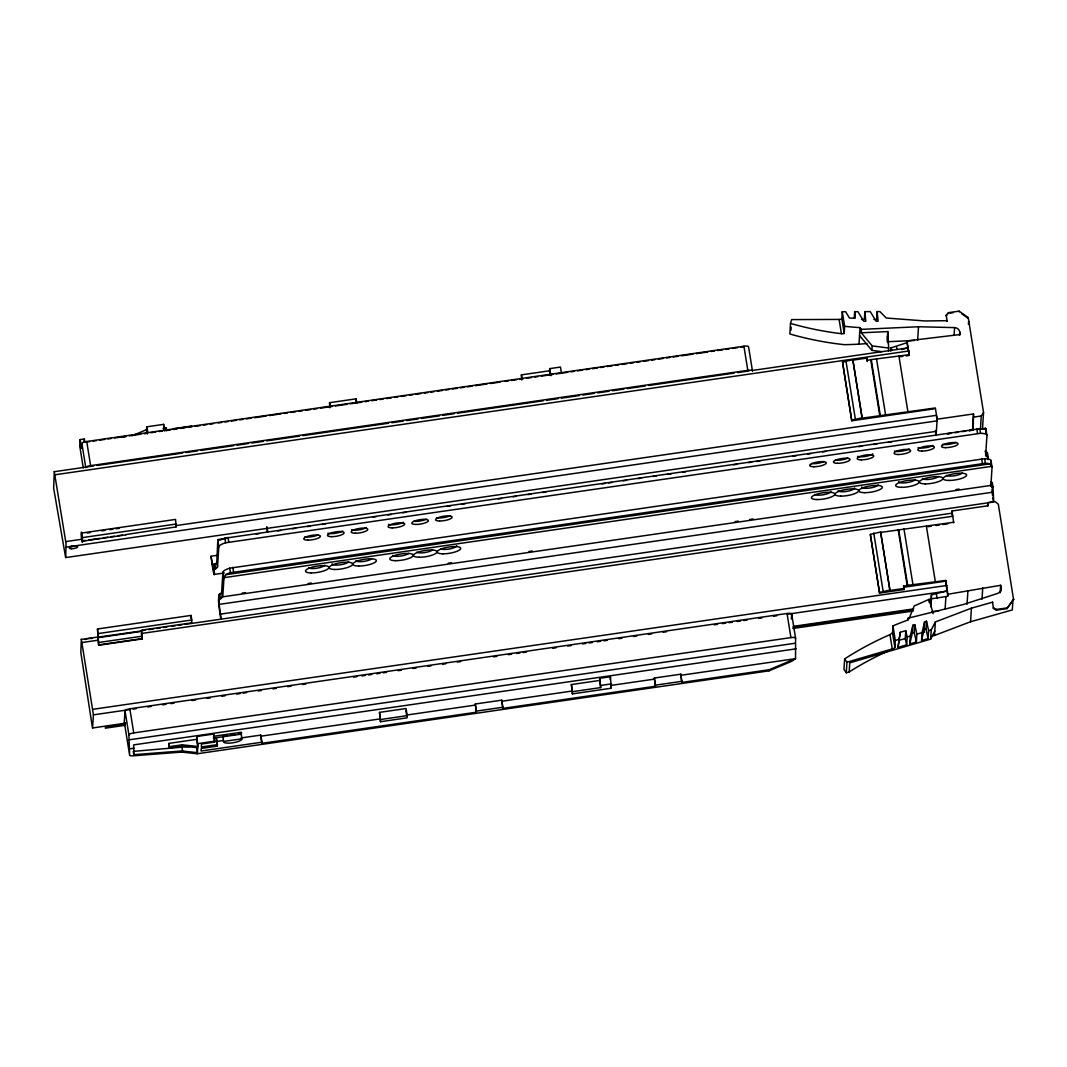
<?xml version="1.0" encoding="UTF-8"?>
<svg xmlns="http://www.w3.org/2000/svg" width="1067" height="1067" viewBox="0 0 1067 1067"><rect width="100%" height="100%" fill="white"/><g stroke="black" fill="none" stroke-linecap="round" stroke-linejoin="round"><path stroke-width="1.5" d="M65.701 557.427L66.061 543.677L54.257 471.534L53.67 488.259L65.647 557.588L936.266 431.348L935.972 430.388M93.429 714.85L81.319 639.266L80.825 652.511L92.522 728.134L93.429 714.85L129.654 709.595M219.602 599.227L220.496 598.694A13.338 3.521 -9.2 0 0 222.376 596.626L222.416 595.946L222.763 596.813L990.883 485.432L992.057 467.213L991.043 460.864A13.338 3.521 -9.2 0 0 984.654 458.703L229.712 568.178A13.338 3.521 -9.2 0 0 222.923 572.259L221.643 592.065A13.338 3.521 -9.2 0 1 219.762 594.119L218.855 594.652L219.282 605.402L221.136 619.02M990.803 481.977A13.338 3.521 -9.2 0 0 991.403 482.217L992.243 482.511L992.99 487.072L993.737 501.983M98.657 645.242L97.497 628.983L191.046 615.419L191.78 619.994L191.593 622.875L141.524 630.13L142.138 638.946L98.657 645.242L97.497 628.983M141.484 630.917L98.004 637.159M841.863 318.7A2.681 0.72 -0.5 0 1 839.115 319.433L791.674 319.593L790.514 323.408A309.39 297.84 3.7 0 0 841.41 333.691L841.943 333.744A2.694 0.734 6.9 0 0 843.984 333.544A2.601 0.707 6.5 0 0 844.21 333.291L841.85 318.7L842.276 311.724L845.624 311.711L849.532 318.113L855.321 318.099L854.68 311.684L857.948 311.671L863.803 321.274L865.804 321.26L864.844 311.644L870.259 311.631L876.114 321.234L878.114 321.22L877.167 311.604L879.888 311.591L886.304 318.033L925.102 320.967L947.149 320.687L947.109 321.407L946.256 315.178L948.55 312.658L959.086 311.137L968.222 317.606L983.547 412.556L982.494 428.814M844.21 333.291L844.637 326.302L842.276 311.724M892.772 649.003A304.388 293.025 3.7 0 0 849.172 671.93L846.278 672.77L846.958 662.207L892.265 648.909A2.681 0.68 -17.8 0 0 894.906 647.429L892.546 632.851L892.959 625.876A309.39 297.84 3.7 0 1 907.257 620.247L908.097 618.18L963.341 604.522L997.485 593.465A5.335 5.135 3.7 0 0 1001.033 587.824L1000.633 585.29L947.936 594.239L947.816 596.026L945.922 596.586L931.438 598.8L930.917 606.816M894.893 647.442L895.32 640.453L892.959 625.876M89.801 441.591L84.853 442.312L84.32 439.004L80.145 439.617L79.732 445.913L83.279 467.92M752.462 370.943L748.567 346.828A4.801 1.267 -9.2 0 0 743.912 346.215L86.72 441.511A4.801 1.267 -9.2 0 0 81.892 443.499L81.572 448.5L80.145 439.617M84.12 442.258L84.32 439.004M82.012 532.993C79.265 526.885 84.04 556.987 82.012 532.993L175.562 519.429L176.108 526.885L125.719 534.594M125.012 710.769L124.292 722.079L129.614 755.089L128.907 734.896L125.012 710.769A4.801 1.267 -9.2 0 1 129.841 708.795L787.033 613.485A4.801 1.267 -9.2 0 1 791.687 614.099L795.582 638.226L795.529 658.432A4.801 1.267 -9.2 0 1 795.448 658.672L792.114 661.087M146.406 430.948L146.899 426.8L163.651 424.373L164.571 430.068M241.049 737.951L260.788 735.096L261.935 742.205L201.076 751.021L201.25 748.434L217.295 746.113L216.254 737.524L217.401 744.633L201.343 746.967L201.53 743.992L214.707 742.085L213.627 734.056L196.861 736.483L196.675 739.351L169.013 743.366L169.466 747.914L182.15 746.073L197.742 747.714L197.422 752.662L181.83 750.981L133.788 754.676L133.668 744.886L796.155 648.816M163.598 425.293L163.651 424.373M166.185 429.321L166.292 427.84L163.078 428.307M169.466 747.914L169.013 743.366M129.761 755.409A4.801 1.267 -9.2 0 0 133.122 755.823L181.763 752.075L181.83 750.981M182.15 746.073L182.23 744.819L197.822 746.46L196.861 736.483M190.86 618.3L191.046 615.419M181.763 752.075L197.128 753.769L197.195 752.702M197.515 747.74L197.595 746.5M217.601 555.28L211.013 556.24L212.24 565.657A12.804 0.747 81.7 0 0 214.427 574.393L224.323 572.966M228.178 538.088L218.308 539.515A13.338 3.521 -9.2 0 0 217.801 540.516L216.801 562.096A13.338 3.521 -9.2 0 1 214.92 564.15L214.027 564.683L213.587 570.111L211.013 556.24M214.427 574.393L214.027 564.683M214.76 569.258L215.654 568.724A13.338 3.521 -9.2 0 0 217.535 566.67L218.828 546.864L217.801 540.516M218.855 594.652L218.522 599.787A12.804 0.747 81.7 0 0 220.269 615.432L220.789 618.687M213.627 734.056L214.707 742.085M222.763 596.813L223.937 578.607L222.923 572.259M217.295 746.113L217.401 744.633M260.788 735.096L260.708 736.217L380.252 718.878M681.906 682.413L680.759 675.304L795.448 658.672L769.134 669.756L681.906 682.413L680.839 674.184L654.351 678.025L655.431 686.254L502.864 708.368L501.783 700.152L475.295 703.993L476.375 712.209L261.855 743.326L261.935 742.205M356.791 403.113L356.111 398.845L329.543 402.686L329.863 407.754M355.965 401.059L356.111 398.845M379.505 712.383L380.506 721.705L407.074 717.851L407.221 715.637L406.074 708.528L379.505 712.383L380.506 721.705M476.375 712.209L475.295 703.993M561.375 372.756L560.468 367.061L549.705 368.622L549.572 370.782L521.403 374.877L521.723 379.932M502.864 708.368L501.783 700.152M599.534 680.466L571.365 684.561L572.365 693.883L611.284 688.242L610.431 676.758L599.667 678.305L600.681 687.588L572.512 691.669L572.365 693.883M600.681 687.588L599.667 678.305M610.231 679.666L610.431 676.758M655.431 686.254L654.351 678.025M680.759 675.304L680.839 674.184M790.514 323.408L789.833 333.971A309.39 297.84 3.7 0 0 844.357 344.668A371.769 329.063 -58.3 0 0 858.988 344.134A372.463 329.676 -58.3 0 0 866.991 343.561M197.128 753.769L769.067 670.836L769.134 669.756M790.994 330.156L791.194 327.142M791.367 618.967L791.687 614.099M854.267 317.966L854.68 311.684M935.332 430.641L936.106 435.456L937.159 419.198L935.346 407.967L862.149 418.171L852.813 359.712L842.53 362.1L851.773 420.785L934.239 408.821M858.988 344.134L860.055 327.622A309.39 297.84 3.7 0 1 844.637 326.302M888.491 351.056L888.678 348.069L872.192 345.908L861.269 332.797L861.496 329.356L860.055 327.622M864.844 311.644L864.337 319.5L861.576 319.513M892.546 632.851L889.971 634.652A309.39 297.84 3.7 0 0 844.637 658.899L843.957 669.462L846.278 672.77M862.149 418.171L852.813 359.712M849.172 671.93L849.759 662.847L930.651 639.12L934.785 631.064M881.795 351.683L871.899 350.389L872.192 345.908M877.167 311.604L876.647 319.46L873.886 319.473M887.184 340.32L887.744 331.584L861.269 332.797M890.745 351.096L890.958 347.895L906.95 342.707L907.057 340.92L960.167 334.518L959.753 331.984A5.335 5.135 3.7 0 0 954.592 327.609L918.514 326.742L861.496 329.356M904.002 588.424L889.945 590.464L880.608 532.006L870.325 534.394L879.568 593.079L904.069 589.531L903.629 586.143L907.684 585.343L945.709 580.461L947.936 594.239M889.945 590.464L880.608 532.006M906.016 355.871L909.244 355.404L907.057 340.92M917.647 340.333L918.514 326.742M898.014 647.376L900.228 632.304L905.75 630.677L907.163 636.986L906.657 644.841L898.014 647.376L900.228 632.304M906.657 644.841L905.243 638.533L905.75 630.677M907.937 620.474L908.097 618.18M909.778 643.921L910.284 636.065L912.845 625.249L914.752 624.688L916.873 634.131L916.366 641.987L909.778 643.921L912.325 633.104L912.845 625.249M916.366 641.987L914.246 632.544L914.752 624.688M921.541 640.48L922.048 632.624L924.596 621.794L926.516 621.234L928.637 630.69L928.13 638.546L921.541 640.48L924.089 629.65L924.596 621.794M928.13 638.546L926.009 629.09L926.516 621.234M946.256 315.178L946.216 315.899L948.55 312.658M929.024 602.268L929.21 599.281L914.152 606.016L909.017 618.78M945.709 580.461L946.989 590.945L931.411 594.839L930.757 604.922L930.251 601.655M930.651 639.12L931.251 629.917L935.346 621.954L971.437 608.163L992.563 602.175L993.404 608.417L996.391 610.164L1006.928 608.643L1013.65 599.147L1006.928 608.643M932.024 636.065L934.505 635.465L935.346 621.954M954.111 335.091L954.592 327.609M959.046 311.857L959.086 311.137M959.54 335.385L959.753 331.984M945.109 609.177L945.922 596.586M951.751 514.254L951.964 511L988.335 505.731L987.829 502.61L995.071 501.557L998.325 504.198L1013.61 599.867M968.222 317.606L968.182 318.326L961.66 313.698M968.423 324.355L968.636 321.14M937.159 419.198L973.517 413.929L972.464 430.174L969.303 430.641M973.184 430.054L973.517 413.929M967.049 604.335L967.889 591.331M980.426 429.001L981.267 415.997L983.547 412.556M934.505 635.465L970.557 621.754L971.437 608.163M985.695 432.442L985.921 429.121A13.338 3.521 -9.2 0 0 985.535 428.267L977.292 429.454M985.921 429.121L986.935 435.469L985.655 455.276A13.338 3.521 -9.2 0 0 987.308 456.823L988.149 457.116L987.989 459.677M987.615 505.865L987.829 502.61M982.013 599.254L982.747 587.89M990.709 465.826L991.043 460.864M991.91 487.646L992.243 482.511M992.523 602.895L992.563 602.175M993.404 608.417L993.457 607.697L996.431 609.444L1006.968 607.923M996.391 610.164L996.431 609.444M1000.139 592.799L1000.633 585.29M1000.819 591.225L1001.033 587.824M1012.943 600.281L1012.316 609.937L970.557 621.754M851.773 420.785L842.53 362.1M879.568 593.079L870.325 534.394M901.735 349.603L907.817 347.762L906.95 342.707M852.786 360.139L866.844 358.099L867.284 361.486L867.204 360.379L871.259 359.579L909.284 354.697M880.582 532.433L953.778 522.243M132.348 435.643L146.486 429.694M769.067 670.836L790.9 661.647M851.893 420.131L862.176 417.731M879.688 592.425L889.971 590.024M218.308 539.515A16.512 3.908 -7.4 0 0 220.042 540.182A13.338 3.521 -9.2 0 1 224.87 538.221L979.813 428.747A13.338 3.521 -9.2 0 1 984.481 429.334A16.512 3.908 -7.4 0 0 985.521 428.267M218.828 546.864A13.338 3.521 -9.2 0 1 225.617 542.783L980.56 433.309A13.338 3.521 -9.2 0 1 986.935 435.469M223.937 578.607A13.338 3.521 -9.2 0 1 224.443 577.607A16.512 11.537 -11.5 0 1 225.617 574.726A13.338 3.521 -9.2 0 1 230.445 572.752L985.388 463.278A13.338 3.521 -9.2 0 1 990.056 463.865A16.512 11.537 -11.5 0 1 991.67 466.359A13.338 3.521 -9.2 0 1 992.057 467.213M912.325 633.104L914.246 632.544M924.089 629.65L926.009 629.09M895.32 640.453L898.521 639.52M907.163 636.986L910.284 636.065M916.873 634.131L922.048 632.624M928.637 630.69L931.251 629.917M899.721 640.16L905.243 638.533M950.017 313.165L953.018 312.724M191.526 426.066L173.134 428.747A9.336 2.467 -9.2 0 0 173.361 429.521M93.096 441.111L96.39 440.631M99.684 440.151L104.633 439.444M107.927 438.964L111.221 438.484M114.516 438.003L126.053 436.336M129.347 435.856L140.884 434.189M144.178 433.709L147.473 433.229M150.78 432.749L155.715 432.028M159.01 431.548L162.304 431.081M165.612 430.601L170.547 429.881M173.841 429.401L177.149 428.921M180.443 428.454L185.378 427.734M188.672 427.253L191.98 426.773M195.274 426.293L200.209 425.586M203.504 425.106L206.811 424.626M210.106 424.146L213.4 423.666M218.335 422.945L221.643 422.479M224.937 421.998L228.231 421.518M231.526 421.038L236.474 420.318M239.768 419.851L243.063 419.371M246.357 418.891L251.305 418.171M254.6 417.69L266.136 416.023M269.431 415.543L280.968 413.876M284.262 413.396L287.556 412.916M290.851 412.436L295.799 411.715M299.093 411.235L302.388 410.768M305.682 410.288L310.63 409.568M313.925 409.088L317.219 408.608M320.513 408.141L332.05 406.46M335.345 405.98L346.882 404.313M350.176 403.833L361.713 402.166M365.007 401.685L368.302 401.205M371.609 400.725L376.544 400.005M379.839 399.538L383.133 399.058M386.441 398.578L391.376 397.858M394.67 397.377L397.964 396.897M401.272 396.431L406.207 395.71M409.501 395.23L412.796 394.75M416.103 394.27L421.038 393.563M424.333 393.083L427.64 392.603M430.935 392.123L434.229 391.642M437.523 391.162L442.472 390.455M445.766 389.975L449.06 389.495M452.355 389.015L457.303 388.295M460.597 387.828L463.892 387.348M467.186 386.868L472.134 386.147M475.429 385.667L486.965 384M490.26 383.52L500.143 382.093M505.091 381.372L508.385 380.892M511.68 380.412L516.628 379.692M519.922 379.225L523.217 378.745M526.511 378.265L531.459 377.545M534.754 377.064L538.048 376.584M541.342 376.118L552.879 374.437M556.174 373.957L567.711 372.29M571.005 371.809L574.299 371.329M577.594 370.849L582.542 370.142M585.836 369.662L589.131 369.182M592.425 368.702L597.373 367.982M600.668 367.515L603.962 367.035M607.256 366.555L612.205 365.834M615.499 365.354L618.793 364.887M622.088 364.407L627.036 363.687M630.33 363.207L633.625 362.727M636.932 362.247L640.227 361.78M643.521 361.3L648.456 360.579M651.764 360.099L655.058 359.619M658.352 359.152L663.287 358.432M666.595 357.952L669.889 357.472M673.184 356.992L678.132 356.285M681.426 355.804L692.963 354.124M696.258 353.644L707.794 351.977M711.089 351.496L714.383 351.016M717.678 350.55L722.626 349.829M725.92 349.349L729.214 348.869M732.509 348.389L737.457 347.669M740.751 347.202L744.046 346.722M122.838 437.03L125.999 436.563M81.892 443.499L85.787 467.626A4.801 1.267 -9.2 0 1 90.615 465.639L747.794 370.342A4.801 1.267 -9.2 0 1 752.408 370.756M54.204 471.707L93.723 465.972M97.017 465.492L182.644 453.075M185.938 452.595L197.462 450.928M200.756 450.447L233.686 445.673M236.981 445.192L248.504 443.525M251.799 443.045L263.322 441.378M266.617 440.898L299.547 436.123M302.841 435.643L388.468 423.226M391.762 422.759L403.286 421.078M406.58 420.598L418.104 418.931M421.398 418.451L439.511 415.823M442.805 415.356L454.329 413.676M457.623 413.196L543.25 400.779M546.544 400.312L558.068 398.631M561.362 398.164L579.474 395.537M582.769 395.057L594.292 393.376M597.587 392.909L609.11 391.229M612.405 390.762L623.942 389.082M627.223 388.601L645.348 385.987M648.629 385.507L734.256 373.09M737.55 372.61L749.074 370.943M752.368 370.462L907.764 347.922M54.977 474.788L909.111 350.936M899.561 356.805L902.789 356.338M87.214 532.98L90.442 532.513M101.712 530.873L104.926 530.406M109.768 529.712L112.982 529.245M116.21 528.779L119.424 528.312M82.746 537.568L176.295 524.004M65.754 541.583L82.239 539.195M176.228 525.564L936.373 415.33L936.586 416.73L936.986 420.878L66.367 547.118M82.239 540.889L85.453 540.422M88.681 539.955L99.951 538.328M103.166 537.861L107.994 537.154M111.221 536.688L114.436 536.221M117.663 535.754L122.492 535.06M82.519 541.169L125.999 534.86M974.024 417.05L981.267 415.997M256.173 534.02L259.468 533.553M277.58 530.926L280.861 530.446M292.398 528.779L295.679 528.298M307.216 526.631L310.497 526.151M322.034 524.471L325.315 524.004M373.063 517.082L376.358 516.601M387.881 514.921L391.176 514.454M402.699 512.774L405.993 512.307M447.153 506.332L450.447 505.851M461.971 504.184L465.265 503.704M498.196 498.929L501.49 498.449M513.014 496.782L516.308 496.302M527.832 494.635L531.126 494.154M542.65 492.487L545.944 492.007M601.921 483.885L605.216 483.418M608.497 482.938L611.791 482.457M623.315 480.79L626.609 480.31M638.133 478.643L641.427 478.163M652.951 476.482L656.245 476.015M667.769 474.335L671.063 473.868M682.587 472.188L685.881 471.707M733.629 464.785L736.924 464.318M748.447 462.638L751.742 462.158M756.676 461.451L759.971 460.971M792.901 456.196L796.195 455.716M807.719 454.049L811.013 453.568M822.537 451.901L825.831 451.421M858.762 446.646L862.043 446.166M873.58 444.499L876.861 444.019M888.398 442.352L891.679 441.871M947.656 433.749L950.95 433.282M962.474 431.602L965.768 431.121M969.063 430.655L972.357 430.174M947.176 433.856L950.337 433.389M955.072 432.709L958.246 432.242M212.32 564.363L217.268 563.643M225.617 574.726L990.056 463.865M224.443 577.607L991.67 466.359M242.196 593.079L245.49 592.598M308.136 583.516L311.431 583.035M448.233 563.203L451.541 562.722M529.005 551.492L532.3 551.012M735.043 521.616L738.351 521.136M749.888 519.456L753.182 518.975M955.925 489.58L959.22 489.099M219.269 604.362L992.657 492.207M220.349 614.139L992.097 502.224M98.231 633.558L191.78 619.994M81.265 639.426L97.737 637.039M142.204 630.597L145.485 630.117M148.78 629.637L153.728 628.93M157.022 628.45L160.317 627.97M163.611 627.489L166.905 627.009M171.84 626.302L175.135 625.822M178.429 625.342L181.723 624.862M185.018 624.382L951.884 513.187L952.658 516.281L141.391 633.491M98.031 637.679L141.511 631.371M82.039 642.521L98.524 640.133M98.537 642.507L142.018 636.212M98.684 644.881L142.164 638.586M927.943 526.685L931.238 526.204M936.186 525.484L939.48 525.004M942.788 524.524L947.736 523.817M904.069 589.531L903.709 587.25L945.669 581.155M92.816 709.315L946.949 585.45M132.948 709.128L136.243 708.648M147.766 706.981L151.061 706.501M162.584 704.82L165.878 704.353M170.827 703.633L174.121 703.153M192.233 700.526L195.528 700.045M207.051 698.378L210.346 697.898M221.869 696.231L225.164 695.751M236.687 694.083L239.982 693.603M243.276 693.123L246.57 692.643M258.094 690.976L261.388 690.496M272.912 688.829L276.206 688.348M287.73 686.681L291.024 686.201M302.548 684.534L305.842 684.054M353.604 677.132L356.885 676.651M361.833 675.931L365.127 675.451M368.422 674.984L371.716 674.504M376.651 673.784L379.945 673.304M383.24 672.824L386.534 672.357M398.058 670.676L401.352 670.196M412.876 668.529L416.17 668.049M427.694 666.382L430.988 665.901M442.512 664.234L445.806 663.754M457.33 662.087L460.624 661.607M493.568 656.832L496.849 656.352M508.385 654.685L511.68 654.204M516.615 653.484L519.909 653.004M523.203 652.537L526.498 652.057M552.839 648.229L556.134 647.762M567.657 646.082L570.952 645.615M582.475 643.934L585.77 643.454M589.064 642.988L592.358 642.507M597.293 641.787L600.588 641.307M603.882 640.827L607.176 640.36M618.7 638.68L621.994 638.213M633.531 636.532L636.812 636.052M648.349 634.385L651.644 633.905M663.167 632.238L666.462 631.757M714.21 624.835L717.504 624.355M722.439 623.635L725.733 623.168M729.028 622.688L732.322 622.208M737.257 621.487L740.551 621.021M743.846 620.541L747.14 620.06M758.664 618.393L761.958 617.913M773.495 616.233L776.776 615.766M788.313 614.085L946.989 591.078L947.816 596.026M92.589 727.961L125.559 723.186M793.368 626.342L913.739 608.884M125.186 724.013L105.406 726.88L105.313 728.174L125.106 725.307M792.954 627.183L913.312 609.724M792.874 628.476L913.232 611.018M128.907 734.896A4.801 1.267 -9.2 0 1 133.735 732.909L790.914 637.613A4.801 1.267 -9.2 0 1 795.582 638.226M128.587 739.898L795.248 643.228M213.493 736.297L241.489 732.229L241.369 734.109L213.373 738.164M130.027 748.794L134.202 748.18M227.364 735.723L222.763 736.39L223.59 741.472A9.336 2.467 -9.2 0 0 232.606 742.832A9.336 2.467 -9.2 0 0 241.982 738.804L241.169 733.723L238.101 734.176M230.432 735.283L235.033 734.616M169.546 746.66L182.23 744.819M198.009 743.606L214.774 741.165M600.828 685.427L611.578 683.867M216.374 741.525L222.95 740.578M223.59 741.472L241.982 738.804M133.788 754.676L133.255 751.381L189.953 746.473M406.447 715.077L475.228 705.1M501.717 701.259L572.259 691.029M611.631 685.321L654.284 679.145M380.652 719.491L407.221 715.637M476.442 711.102L502.93 707.261M655.498 685.134L681.986 681.306M932.211 611.524L938.613 611.138M887.09 341.733L914.419 340.48M985.495 451.728A13.338 3.521 -9.2 0 0 986.575 452.248L987.415 452.541L988.149 457.116M990.496 485.245A13.338 3.521 -9.2 0 0 992.137 486.792L992.99 487.072M859.535 335.545L871.899 350.389M844.637 658.899L846.958 662.207M907.817 347.762L909.244 355.404M990.536 484.565L990.883 485.432M890.958 347.895L891.772 350.416M929.21 599.281L933.091 613.685M985.908 453.382L985.455 450.647L985.628 453.515M986.575 452.248L987.308 456.823M991.403 482.217L992.137 486.792M979.813 428.747L980.56 433.309M984.654 458.703L985.388 463.278M976.785 428.707L977.532 433.269M981.627 458.663L982.36 463.238M951.964 511L953.711 522.79M898.947 356.191L907.937 411.942M926.383 526.218L935.372 581.955M896.507 346.602L896.974 349.509M936.439 594.106L937.146 598.467M876.514 358.819L885.517 414.556M903.949 528.832L912.939 584.583M871.259 359.579L880.262 415.33M898.694 529.592L907.684 585.343M870.779 359.859L879.768 415.61M898.214 529.872L907.203 585.623M866.844 358.099L867.204 360.379M839.115 319.433L841.41 333.691M845.931 360.699L855.294 418.731M873.726 533.007L883.089 591.025M889.971 634.652L892.265 648.909M743.912 346.215L747.794 370.342M787.033 613.485L790.914 637.613M610.831 685.401L611.284 688.242M549.705 368.622L550.852 375.731M549.572 370.782L550.265 375.05M521.403 374.877L522.096 379.132M571.365 684.561L572.512 691.669M405.927 710.742L406.607 715.01M329.543 402.686L330.236 406.954M267.003 527.205L267.764 531.926M266.67 526.925L267.43 531.646M260.935 737.63L261.855 743.326M227.965 537.288L228.698 541.863M232.793 567.257L233.54 571.832M224.87 538.221L225.617 542.783M229.712 568.178L230.445 572.752M216.801 562.096L217.535 566.67M221.643 592.065L222.376 596.626M214.92 564.15L215.654 568.724M219.762 594.119L220.496 598.694M166.292 427.84L166.745 430.681M163.825 426.707L164.518 430.975M175.615 523.844L176.108 526.885M146.899 426.8L147.82 432.495M146.713 429.668L147.406 433.936M196.675 739.351L197.822 746.46M196.501 746.98L197.422 752.662M182.03 747.62L182.604 751.115M142.138 638.946L141.418 633.865M86.72 441.511L90.615 465.639M129.841 708.795L133.735 732.909M903.629 586.143L903.709 587.25M887.744 331.584L888.678 348.069M887.464 336.065L887.837 342.654M931.411 594.839L931.438 598.8M85.053 639.573A4.268 1.134 -9.2 0 1 87.187 638.84M88.494 638.6A4.268 1.134 -9.2 0 1 91.869 638.573M924.556 632.278A5.242 5.042 3.7 0 1 923.702 631.757M241.169 733.723A9.336 2.467 -9.2 0 1 240.822 734.589M223.483 737.484A9.336 2.467 -9.2 0 1 222.763 736.804M125.239 722.732A4.801 1.267 -9.2 0 1 124.426 722.386M830.913 491.42A8.403 2.214 -9.2 0 1 823.764 494.675A8.403 2.214 -9.2 0 1 814.668 494.461M408.848 553.32A8.403 2.214 -9.2 0 1 400.205 556.12A8.403 2.214 -9.2 0 1 392.776 555.307M371.956 558.668A8.403 2.214 -9.2 0 1 363.313 561.469A8.403 2.214 -9.2 0 1 355.885 560.655M348.576 561.709A8.403 2.214 -9.2 0 1 339.599 564.91A8.403 2.214 -9.2 0 1 332.09 563.749M324.861 565.15A8.403 2.214 -9.2 0 1 317.179 568.151A8.403 2.214 -9.2 0 1 308.736 567.831M456.729 545.677A8.403 2.214 -9.2 0 1 450.234 548.811A8.403 2.214 -9.2 0 1 440.964 548.985M432.562 549.878A8.403 2.214 -9.2 0 1 424.573 552.586A8.403 2.214 -9.2 0 1 416.784 552.159M854.627 487.979A8.403 2.214 -9.2 0 1 846.825 491.353A8.403 2.214 -9.2 0 1 838.102 490.727M962.207 473.068A8.403 2.214 -9.2 0 1 954.218 475.789A8.403 2.214 -9.2 0 1 946.429 475.362M938.493 476.509A8.403 2.214 -9.2 0 1 929.85 479.31A8.403 2.214 -9.2 0 1 922.422 478.496M915.113 479.563A8.403 2.214 -9.2 0 1 906.136 482.751A8.403 2.214 -9.2 0 1 898.627 481.604M878.221 484.911A8.403 2.214 -9.2 0 1 869.245 488.099A8.403 2.214 -9.2 0 1 861.736 486.952M993.35 501.343A12.804 0.747 81.7 0 1 992.79 497.382M992.55 495.461A12.804 0.747 81.7 0 1 991.937 489.3M74.343 545.811A4.268 1.134 -9.2 0 1 71.142 546.211M80.692 446.566A4.801 1.267 -9.2 0 1 79.878 446.233M824.164 461.491A8.403 2.214 -9.2 0 1 811.56 463.585M403.246 522.23A8.403 2.214 -9.2 0 1 395.777 524.537A8.403 2.214 -9.2 0 1 388.455 524.377M366.354 527.578A8.403 2.214 -9.2 0 1 358.885 529.886A8.403 2.214 -9.2 0 1 351.563 529.725M342.64 531.019A8.403 2.214 -9.2 0 1 335.171 533.327A8.403 2.214 -9.2 0 1 327.849 533.167M318.233 534.86A8.403 2.214 -9.2 0 1 304.802 536.808M449.981 515.748A8.403 2.214 -9.2 0 1 436.55 517.695M426.267 519.189A8.403 2.214 -9.2 0 1 413.663 521.283M847.878 458.05A8.403 2.214 -9.2 0 1 835.274 460.144M955.912 442.392A8.403 2.214 -9.2 0 1 942.481 444.339M932.891 445.419A8.403 2.214 -9.2 0 1 925.422 447.74A8.403 2.214 -9.2 0 1 918.1 447.566M909.177 448.86A8.403 2.214 -9.2 0 1 901.708 451.168A8.403 2.214 -9.2 0 1 894.386 451.008M872.806 453.808A8.403 2.214 -9.2 0 1 865.47 456.423A8.403 2.214 -9.2 0 1 857.495 456.356M817.095 499.543A11.87 3.134 -9.2 0 0 834.874 494.221A11.87 3.134 -9.2 0 0 817.455 493.994A11.87 3.134 -9.2 0 0 817.095 499.543M395.497 560.682A11.87 3.134 -9.2 0 0 413.262 555.36A11.87 3.134 -9.2 0 0 395.857 555.133A11.87 3.134 -9.2 0 0 395.497 560.682M358.605 566.03A11.87 3.134 -9.2 0 0 376.371 560.708A11.87 3.134 -9.2 0 0 358.965 560.482A11.87 3.134 -9.2 0 0 358.605 566.03M334.891 569.471A11.87 3.134 -9.2 0 0 352.657 564.15A11.87 3.134 -9.2 0 0 335.238 563.923A11.87 3.134 -9.2 0 0 334.891 569.471M311.164 572.912A11.87 3.134 -9.2 0 0 328.943 567.591A11.87 3.134 -9.2 0 0 311.524 567.364A11.87 3.134 -9.2 0 0 311.164 572.912M442.925 553.813A11.87 3.134 -9.2 0 0 460.691 548.478A11.87 3.134 -9.2 0 0 443.285 548.251A11.87 3.134 -9.2 0 0 442.925 553.813M419.211 557.241A11.87 3.134 -9.2 0 0 436.977 551.919A11.87 3.134 -9.2 0 0 419.571 551.692A11.87 3.134 -9.2 0 0 419.211 557.241M840.809 496.115A11.87 3.134 -9.2 0 0 858.588 490.78A11.87 3.134 -9.2 0 0 841.169 490.553A11.87 3.134 -9.2 0 0 840.809 496.115M901.428 487.326A11.87 3.134 -9.2 0 0 919.194 481.991A11.87 3.134 -9.2 0 0 901.775 481.764A11.87 3.134 -9.2 0 0 901.428 487.326M925.142 483.885A11.87 3.134 -9.2 0 0 942.908 478.55A11.87 3.134 -9.2 0 0 925.502 478.336A11.87 3.134 -9.2 0 0 925.142 483.885M864.537 492.674A11.87 3.134 -9.2 0 0 882.302 487.339A11.87 3.134 -9.2 0 0 864.884 487.126A11.87 3.134 -9.2 0 0 864.537 492.674M948.856 480.443A11.87 3.134 -9.2 0 0 966.622 475.122A11.87 3.134 -9.2 0 0 949.217 474.895A11.87 3.134 -9.2 0 0 948.856 480.443M71.356 548.745A4.268 1.134 -9.2 0 0 77.744 546.824A4.268 1.134 -9.2 0 0 71.489 546.744A4.268 1.134 -9.2 0 0 71.356 548.745M392.136 527.885A8.403 2.214 -9.2 0 0 404.713 524.11A8.403 2.214 -9.2 0 0 392.389 523.95A8.403 2.214 -9.2 0 0 392.136 527.885M355.244 533.233A8.403 2.214 -9.2 0 0 367.822 529.459A8.403 2.214 -9.2 0 0 355.498 529.299A8.403 2.214 -9.2 0 0 355.244 533.233M331.53 536.674A8.403 2.214 -9.2 0 0 344.108 532.9A8.403 2.214 -9.2 0 0 331.784 532.74A8.403 2.214 -9.2 0 0 331.53 536.674M307.816 540.115A8.403 2.214 -9.2 0 0 320.393 536.341A8.403 2.214 -9.2 0 0 308.07 536.181A8.403 2.214 -9.2 0 0 307.816 540.115M439.564 521.003A8.403 2.214 -9.2 0 0 452.141 517.242A8.403 2.214 -9.2 0 0 439.817 517.082A8.403 2.214 -9.2 0 0 439.564 521.003M415.85 524.444A8.403 2.214 -9.2 0 0 428.427 520.669A8.403 2.214 -9.2 0 0 416.103 520.509A8.403 2.214 -9.2 0 0 415.85 524.444M945.495 447.647A8.403 2.214 -9.2 0 0 958.073 443.872A8.403 2.214 -9.2 0 0 945.749 443.712A8.403 2.214 -9.2 0 0 945.495 447.647M921.781 451.074A8.403 2.214 -9.2 0 0 934.359 447.313A8.403 2.214 -9.2 0 0 922.035 447.153A8.403 2.214 -9.2 0 0 921.781 451.074M898.067 454.515A8.403 2.214 -9.2 0 0 910.644 450.754A8.403 2.214 -9.2 0 0 898.321 450.594A8.403 2.214 -9.2 0 0 898.067 454.515M861.176 459.864A8.403 2.214 -9.2 0 0 873.753 456.102A8.403 2.214 -9.2 0 0 861.429 455.942A8.403 2.214 -9.2 0 0 861.176 459.864M837.462 463.305A8.403 2.214 -9.2 0 0 850.039 459.544A8.403 2.214 -9.2 0 0 837.715 459.384A8.403 2.214 -9.2 0 0 837.462 463.305M813.748 466.746A8.403 2.214 -9.2 0 0 826.325 462.971A8.403 2.214 -9.2 0 0 814.001 462.811A8.403 2.214 -9.2 0 0 813.748 466.746"/></g></svg>
